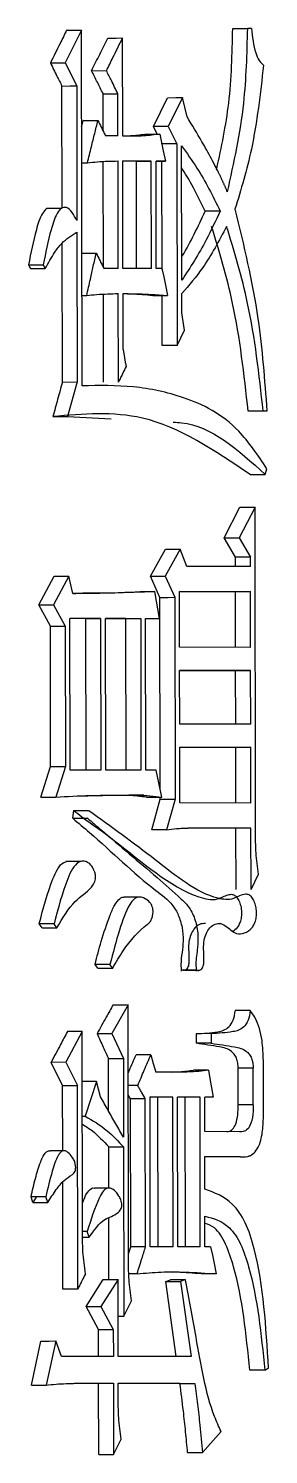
# Model space of a CAD drawing. Header units: millimetres. Extents: x 2384 to 4064, y 886 to 2074.
# Drawn here: x 2992.9 to 2994.25, y 1068.05 to 1076.08 of the extents above; entities that cross this region are included whole.
import ezdxf

# ---------------------------------------------------------------- set-up
doc = ezdxf.new("R2010")
doc.units = ezdxf.units.MM

msp = doc.modelspace()

# ---------------------------------------------------------------- linework, layer by layer
at = {"color": 7, "linetype": 'Continuous', "lineweight": 25}
for p, q in [((2993.1951, 1076.0687), (2993.1032, 1075.885)), ((2993.1984, 1074.0675), (2993.1951, 1076.0687)), ((2993.4279, 1075.4735), (2993.4269, 1076.0252)), ((2994.0471, 1076.0783), (2994.1317, 1076.0785)), ((2994.1526, 1076.0785), (2994.1317, 1076.0785)), ((2993.1032, 1075.885), (2993.1685, 1075.7551)), ((2993.2523, 1075.8412), (2993.3358, 1075.8414)), ((2993.0864, 1075.0671), (2993.0852, 1075.7548)), ((2993.1685, 1075.7551), (2993.1698, 1074.9979)), ((2993.3174, 1075.501), (2993.317, 1075.7113)), ((2993.401, 1075.4736), (2993.4006, 1075.7116)), ((2993.6003, 1075.5271), (2993.6796, 1075.6893)), ((2993.7637, 1075.6895), (2993.6843, 1075.5274)), ((2993.7904, 1075.5813), (2993.7637, 1075.6895)), ((2993.196, 1075.5261), (2993.2043, 1075.56)), ((2993.401, 1075.4736), (2993.3311, 1075.4737)), ((2993.6843, 1075.5274), (2993.6003, 1075.5271)), ((2993.6215, 1075.4841), (2993.6003, 1075.5271)), ((2993.6843, 1075.5274), (2993.7323, 1075.4299)), ((2993.6483, 1075.4297), (2993.6479, 1075.4305)), ((2993.6483, 1075.4286), (2993.6483, 1075.4297)), ((2993.7323, 1075.4299), (2993.7342, 1074.2941)), ((2993.7601, 1074.6619), (2993.7588, 1075.4191)), ((2993.1963, 1075.3222), (2993.2288, 1075.3223)), ((2993.3187, 1074.733), (2993.3177, 1075.3302)), ((2993.4023, 1074.7272), (2993.4013, 1075.333)), ((2993.5887, 1075.3327), (2993.4281, 1075.3329)), ((2993.4291, 1074.7272), (2993.4281, 1075.3329)), ((2993.5049, 1075.3325), (2993.4281, 1075.3326)), ((2993.5049, 1075.3325), (2993.5887, 1075.3327)), ((2993.5059, 1074.7267), (2993.5049, 1075.3325)), ((2993.5897, 1074.727), (2993.5887, 1075.3327)), ((2993.6687, 1075.3327), (2993.6154, 1075.3327)), ((2993.6164, 1074.7269), (2993.6154, 1075.3327)), ((2993.6154, 1075.3325), (2993.6687, 1075.3327)), ((2993.6495, 1074.7219), (2993.6484, 1075.3326)), ((2993.0819, 1075.0662), (2992.9988, 1075.066)), ((2993.976, 1075.0511), (2993.8917, 1075.0508)), ((2993.1699, 1074.933), (2993.1713, 1074.0892)), ((2993.088, 1074.089), (2993.0867, 1074.8714)), ((2992.8969, 1074.749), (2992.9799, 1074.7493)), ((2992.8969, 1074.749), (2992.9078, 1074.7274)), ((2992.9799, 1074.7493), (2992.9908, 1074.7276)), ((2993.4023, 1074.7272), (2993.3216, 1074.7273)), ((2993.5897, 1074.727), (2993.4291, 1074.7272)), ((2993.6484, 1074.7269), (2993.6164, 1074.7269)), ((2993.1976, 1074.5759), (2993.2246, 1074.5759)), ((2993.3198, 1074.0887), (2993.3189, 1074.5836)), ((2993.4034, 1074.089), (2993.4025, 1074.5866)), ((2993.4299, 1074.2728), (2993.4294, 1074.5865)), ((2993.5966, 1074.5752), (2993.6806, 1074.5754)), ((2993.6502, 1074.2939), (2993.6497, 1074.5753)), ((2993.7604, 1074.478), (2993.7602, 1074.5862)), ((2993.7765, 1074.3806), (2993.7604, 1074.478)), ((2993.7342, 1074.2941), (2993.7765, 1074.3806)), ((2993.088, 1074.089), (2993.1713, 1074.0892)), ((2993.1713, 1074.0892), (2993.1174, 1073.8946)), ((2993.0342, 1073.8943), (2993.1174, 1073.8946)), ((2993.1174, 1073.8946), (2993.363, 1073.8813)), ((2994.2188, 1073.9258), (2994.1341, 1073.9255)), ((2994.155, 1073.9255), (2994.1342, 1073.9255)), ((2994.2397, 1073.9257), (2994.155, 1073.9255)), ((2994.2397, 1073.9257), (2994.2188, 1073.9258)), ((2994.1452, 1073.5685), (2994.2299, 1073.5688)), ((2994.2299, 1073.5688), (2994.2402, 1073.6012)), ((2993.9997, 1073.2118), (2994.0882, 1073.3847)), ((2994.1728, 1073.385), (2994.0842, 1073.212)), ((2994.1759, 1071.5352), (2994.1728, 1073.385)), ((2994.0626, 1073.1035), (2993.9997, 1073.2118)), ((2994.0842, 1073.212), (2994.1471, 1073.1037)), ((2993.5833, 1072.9959), (2993.668, 1073.1472)), ((2993.7521, 1073.1475), (2993.6673, 1072.9961)), ((2993.7893, 1073.0501), (2993.7521, 1073.1475)), ((2994.1472, 1073.0497), (2993.7893, 1073.0501)), ((2994.1471, 1073.1037), (2994.0626, 1073.1035)), ((2994.0627, 1073.0494), (2994.0626, 1073.1035)), ((2994.1472, 1073.0497), (2994.1471, 1073.1037)), ((2992.9545, 1072.8343), (2993.0411, 1072.9965)), ((2993.1243, 1072.9967), (2993.0376, 1072.8346)), ((2993.1462, 1072.8993), (2993.1243, 1072.9967)), ((2993.6367, 1072.8768), (2993.5833, 1072.9959)), ((2993.6673, 1072.9961), (2993.7207, 1072.8771)), ((2993.6357, 1072.7582), (2993.6088, 1072.9097)), ((2993.7472, 1072.9095), (2994.1475, 1072.909)), ((2993.7477, 1072.5958), (2993.7472, 1072.9095)), ((2994.0629, 1072.9088), (2993.7472, 1072.9092)), ((2994.1475, 1072.909), (2994.0629, 1072.9088)), ((2994.0634, 1072.5951), (2994.0629, 1072.9088)), ((2994.148, 1072.5953), (2994.1475, 1072.909)), ((2993.0199, 1072.7153), (2992.9545, 1072.8343)), ((2993.0376, 1072.8346), (2993.1031, 1072.7155)), ((2993.6385, 1071.7973), (2993.6367, 1072.8768)), ((2993.7207, 1072.8771), (2993.7226, 1071.7413)), ((2993.3033, 1072.7586), (2993.1302, 1072.7587)), ((2993.1316, 1071.9042), (2993.1302, 1072.7587)), ((2993.2198, 1072.7583), (2993.1302, 1072.7584)), ((2993.2198, 1072.7583), (2993.3033, 1072.7586)), ((2993.2213, 1071.9037), (2993.2198, 1072.7583)), ((2993.3033, 1072.7586), (2993.3047, 1071.904)), ((2993.3303, 1072.7585), (2993.5289, 1072.7583)), ((2993.3317, 1071.904), (2993.3303, 1072.7585)), ((2993.4452, 1072.7581), (2993.3303, 1072.7582)), ((2993.4452, 1072.7581), (2993.5289, 1072.7583)), ((2993.4466, 1071.9035), (2993.4452, 1072.7581)), ((2993.5289, 1072.7583), (2993.5304, 1071.9037)), ((2993.5557, 1072.7583), (2993.6357, 1072.7582)), ((2993.5571, 1071.9037), (2993.5557, 1072.7583)), ((2993.5557, 1072.758), (2993.6357, 1072.7582)), ((2993.0212, 1071.9256), (2993.0199, 1072.7153)), ((2993.1031, 1072.7155), (2993.1044, 1071.9258)), ((2994.148, 1072.5953), (2993.7477, 1072.5958)), ((2993.7479, 1072.466), (2994.1482, 1072.4655)), ((2993.7484, 1072.1631), (2993.7479, 1072.466)), ((2994.0637, 1072.4653), (2993.7479, 1072.4657)), ((2994.1482, 1072.4655), (2994.0637, 1072.4653)), ((2994.0642, 1072.1624), (2994.0637, 1072.4653)), ((2994.1487, 1072.1626), (2994.1482, 1072.4655)), ((2994.1487, 1072.1626), (2993.7484, 1072.1631)), ((2993.7486, 1072.0333), (2994.149, 1072.0328)), ((2993.7492, 1071.7196), (2993.7486, 1072.0333)), ((2994.0644, 1072.0326), (2993.7486, 1072.033)), ((2994.149, 1072.0328), (2994.0644, 1072.0326)), ((2994.0649, 1071.7189), (2994.0644, 1072.0326)), ((2994.1495, 1071.7191), (2994.149, 1072.0328)), ((2992.9672, 1071.7526), (2993.0212, 1071.9256)), ((2993.0212, 1071.9256), (2993.1044, 1071.9258)), ((2993.1044, 1071.9258), (2993.0503, 1071.7528)), ((2993.3047, 1071.904), (2993.1316, 1071.9042)), ((2993.5304, 1071.9037), (2993.3317, 1071.904)), ((2993.6158, 1071.9036), (2993.5571, 1071.9037)), ((2993.6481, 1071.7522), (2993.6158, 1071.9036)), ((2993.5467, 1071.7631), (2993.4629, 1071.7629)), ((2993.5467, 1071.7631), (2993.6481, 1071.7522)), ((2993.5642, 1071.7519), (2993.6481, 1071.7522)), ((2993.5911, 1071.568), (2993.6386, 1071.741)), ((2993.6386, 1071.741), (2993.6386, 1071.7521)), ((2993.6386, 1071.741), (2993.7226, 1071.7413)), ((2993.7226, 1071.7413), (2993.675, 1071.5682)), ((2994.1495, 1071.7191), (2993.7492, 1071.7196)), ((2993.1462, 1071.6334), (2993.1516, 1071.6767)), ((2993.1462, 1071.6334), (2993.2296, 1071.6336)), ((2993.1516, 1071.6767), (2993.2349, 1071.6769)), ((2993.675, 1071.5682), (2993.5911, 1071.568)), ((2994.0652, 1071.5783), (2993.7946, 1071.5786)), ((2993.8024, 1071.5789), (2994.1497, 1071.5785)), ((2994.1497, 1071.5785), (2994.0652, 1071.5783)), ((2994.0657, 1071.2321), (2994.0652, 1071.5783)), ((2994.1503, 1071.2324), (2994.1497, 1071.5785)), ((2993.1903, 1071.3902), (2993.107, 1071.3899)), ((2994.1503, 1071.2324), (2994.1919, 1071.3188)), ((2993.5208, 1071.1904), (2993.4363, 1071.1902)), ((2993.0407, 1071.0389), (2992.9575, 1071.0387)), ((2992.9739, 1071.017), (2992.9575, 1071.0386)), ((2992.9739, 1071.017), (2993.057, 1071.0172)), ((2993.3551, 1070.8114), (2993.2715, 1070.8112)), ((2993.2877, 1070.7895), (2993.2716, 1070.8111)), ((2993.2877, 1070.7896), (2993.3712, 1070.7898)), ((2993.8411, 1070.7784), (2993.7569, 1070.7782)), ((2993.7778, 1070.7781), (2993.862, 1070.7784)), ((2993.4576, 1070.5841), (2993.3665, 1070.422)), ((2993.46, 1069.1346), (2993.4576, 1070.5841)), ((2994.1462, 1070.5509), (2994.0617, 1070.5507)), ((2993.1991, 1070.433), (2993.1072, 1070.26)), ((2993.2011, 1069.2863), (2993.1991, 1070.433)), ((2993.3665, 1070.422), (2993.4313, 1070.2813)), ((2993.9259, 1070.4213), (2993.8417, 1070.4211)), ((2993.8417, 1070.4211), (2993.8417, 1070.367)), ((2993.9259, 1070.4213), (2993.926, 1070.3672)), ((2993.926, 1070.3672), (2993.8417, 1070.367)), ((2993.1072, 1070.26), (2993.024, 1070.2597)), ((2993.0893, 1070.1299), (2993.024, 1070.2597)), ((2993.1072, 1070.26), (2993.1726, 1070.1301)), ((2993.3481, 1069.985), (2993.3476, 1070.281)), ((2993.4313, 1070.2813), (2993.432, 1069.8378)), ((2994.2203, 1069.9667), (2994.2198, 1070.2695)), ((2993.7782, 1070.2052), (2993.6134, 1070.2053)), ((2993.9104, 1070.2158), (2993.8262, 1070.2156)), ((2994.1624, 1070.2263), (2994.0779, 1070.2261)), ((2994.0782, 1070.0206), (2994.0779, 1070.2261)), ((2994.1628, 1070.0208), (2994.1624, 1070.2263)), ((2993.0899, 1069.7643), (2993.0893, 1070.1299)), ((2993.1745, 1068.9835), (2993.1726, 1070.1301)), ((2993.2807, 1070.1516), (2993.2162, 1069.957)), ((2993.3025, 1070.0651), (2993.2807, 1070.1516)), ((2993.512, 1070.1297), (2993.4584, 1070.1296)), ((2993.4711, 1070.0537), (2993.4584, 1070.0761)), ((2993.5549, 1070.054), (2993.4711, 1070.0537)), ((2993.4725, 1069.2208), (2993.4711, 1070.0537)), ((2993.5563, 1069.221), (2993.5549, 1070.054)), ((2993.7095, 1070.0646), (2993.5816, 1070.0648)), ((2993.583, 1069.221), (2993.5816, 1070.0648)), ((2993.6255, 1070.0644), (2993.5816, 1070.0644)), ((2993.7095, 1070.0646), (2993.6255, 1070.0644)), ((2993.6269, 1069.2206), (2993.6255, 1070.0644)), ((2993.7109, 1069.2209), (2993.7095, 1070.0646)), ((2993.8632, 1070.0644), (2993.736, 1070.0646)), ((2993.7374, 1069.2208), (2993.736, 1070.0646)), ((2993.779, 1070.0642), (2993.736, 1070.0642)), ((2993.8632, 1070.0644), (2993.779, 1070.0642)), ((2993.7804, 1069.2204), (2993.779, 1070.0642)), ((2993.8646, 1069.2207), (2993.8632, 1070.0644)), ((2993.9371, 1070.0643), (2993.8896, 1070.0644)), ((2993.8899, 1069.8697), (2993.8896, 1070.0644)), ((2993.9371, 1070.0643), (2993.8896, 1070.0642)), ((2994.1628, 1070.0208), (2994.0782, 1070.0206)), ((2993.1999, 1069.9569), (2993.2162, 1069.9569)), ((2994.0846, 1069.8695), (2993.8899, 1069.8697)), ((2993.1029, 1069.7624), (2993.019, 1069.7621)), ((2993.3485, 1069.7834), (2993.4321, 1069.7837)), ((2993.3489, 1069.5519), (2993.3485, 1069.7834)), ((2993.4321, 1069.7837), (2993.4337, 1068.8317)), ((2994.09, 1069.7288), (2993.8901, 1069.7291)), ((2993.8905, 1069.5452), (2993.8901, 1069.7291)), ((2994.0056, 1069.7286), (2993.8901, 1069.7287)), ((2994.09, 1069.7288), (2994.0056, 1069.7286)), ((2994.1361, 1069.7341), (2994.1447, 1069.7341)), ((2993.0912, 1068.9832), (2993.0902, 1069.5862)), ((2993.3532, 1069.5519), (2993.2689, 1069.5517)), ((2992.9942, 1069.5029), (2992.9112, 1069.5026)), ((2992.9221, 1069.4702), (2992.9112, 1069.5026)), ((2992.9408, 1069.5003), (2992.9221, 1069.4702)), ((2992.9221, 1069.4702), (2993.0051, 1069.4705)), ((2993.0051, 1069.4705), (2992.9942, 1069.5029)), ((2993.3497, 1069.0372), (2993.3492, 1069.3869)), ((2993.891, 1069.2207), (2993.8907, 1069.3937)), ((2993.2281, 1069.3079), (2993.201, 1069.3079)), ((2993.239, 1069.2755), (2993.2281, 1069.3079)), ((2993.46, 1069.1811), (2993.4725, 1069.2208)), ((2993.7109, 1069.2209), (2993.583, 1069.221)), ((2993.8646, 1069.2207), (2993.7374, 1069.2208)), ((2993.9227, 1069.2206), (2993.891, 1069.2207)), ((2993.221, 1068.8857), (2993.3175, 1069.0371)), ((2993.4011, 1069.0373), (2993.3044, 1068.886)), ((2993.4019, 1068.6046), (2993.4011, 1069.0373)), ((2993.5084, 1069.0696), (2993.462, 1069.0695)), ((2993.6697, 1069.0259), (2993.6961, 1069.0366)), ((2993.6961, 1069.0367), (2993.7802, 1069.0369)), ((2993.7802, 1069.0369), (2993.7537, 1069.0261)), ((2993.6697, 1069.0259), (2993.7537, 1069.0261)), ((2993.7286, 1068.6039), (2993.6697, 1069.0259)), ((2993.7537, 1069.0261), (2993.8127, 1068.6042)), ((2993.221, 1068.8857), (2993.3044, 1068.886)), ((2993.2912, 1068.7559), (2993.221, 1068.8857)), ((2993.3044, 1068.886), (2993.3747, 1068.7561)), ((2993.4337, 1068.8317), (2993.4765, 1068.9182)), ((2993.4015, 1068.8317), (2993.4337, 1068.8317)), ((2993.2914, 1068.6044), (2993.2912, 1068.7559)), ((2993.3747, 1068.7561), (2993.375, 1068.6047)), ((2992.9129, 1068.4425), (2992.9669, 1068.6913)), ((2993.0501, 1068.6915), (2992.996, 1068.4428)), ((2993.0829, 1068.605), (2993.0501, 1068.6915)), ((2993.375, 1068.6047), (2993.0829, 1068.605)), ((2993.8127, 1068.6042), (2993.4019, 1068.6046)), ((2993.2917, 1068.453), (2993.1532, 1068.4531)), ((2993.1646, 1068.4534), (2993.3752, 1068.4532)), ((2993.2917, 1068.453), (2993.3752, 1068.4532)), ((2993.2924, 1068.0527), (2993.2917, 1068.453)), ((2993.3752, 1068.4532), (2993.3759, 1068.053)), ((2993.4021, 1068.4532), (2993.8342, 1068.4527)), ((2993.4023, 1068.3558), (2993.4021, 1068.4532)), ((2993.75, 1068.4525), (2993.4021, 1068.4528)), ((2993.75, 1068.4525), (2993.8342, 1068.4527)), ((2993.8771, 1068.0632), (2993.9821, 1068.1818)), ((2993.3759, 1068.053), (2993.4188, 1068.1395)), ((2993.2924, 1068.0527), (2993.3759, 1068.053)), ((2993.7929, 1068.063), (2993.8771, 1068.0632))]:
    msp.add_line(p, q, dxfattribs=at)
at = {"color": 7, "linetype": 'Continuous', "lineweight": 25, "flags": 128}
for points in [[(2993.1117, 1076.0685), (2993.1584, 1076.0686), (2993.1951, 1076.0687)], [(2993.3433, 1076.025), (2993.3902, 1076.0251), (2993.4269, 1076.0252)], [(2993.02, 1075.8847), (2993.0666, 1075.8848), (2993.1032, 1075.885)], [(2993.0852, 1075.7548), (2993.1319, 1075.755), (2993.1685, 1075.7551)], [(2993.317, 1075.7113), (2993.3638, 1075.7115), (2993.4006, 1075.7116)], [(2993.6796, 1075.6893), (2993.7267, 1075.6894), (2993.7637, 1075.6895)], [(2993.2043, 1075.56), (2993.2511, 1075.5601), (2993.2878, 1075.5602)], [(2993.5526, 1075.4839), (2993.5995, 1075.484), (2993.6365, 1075.4841)], [(2993.6365, 1075.4841), (2993.6464, 1075.4375), (2993.6563, 1075.3909), (2993.6687, 1075.3327)], [(2993.7323, 1075.4299), (2993.6852, 1075.4298), (2993.6483, 1075.4297)], [(2993.1972, 1074.8136), (2993.2415, 1074.8138), (2993.2783, 1074.8139)], [(2992.9078, 1074.7274), (2992.9369, 1074.7275), (2992.9639, 1074.7275), (2992.9908, 1074.7276)], [(2993.6484, 1074.7269), (2993.6583, 1074.6803), (2993.6682, 1074.6337), (2993.6806, 1074.5754)], [(2993.4299, 1074.2728), (2993.438, 1074.2241), (2993.4421, 1074.1998), (2993.4462, 1074.1755)], [(2993.7342, 1074.2941), (2993.6871, 1074.294), (2993.6502, 1074.2939)], [(2994.0882, 1073.3847), (2994.1356, 1073.3849), (2994.1728, 1073.385)], [(2993.9997, 1073.2118), (2994.047, 1073.2119), (2994.0842, 1073.212)], [(2993.668, 1073.1472), (2993.7151, 1073.1474), (2993.7521, 1073.1475)], [(2993.0411, 1072.9965), (2993.0877, 1072.9966), (2993.1243, 1072.9967)], [(2993.5833, 1072.9959), (2993.6303, 1072.996), (2993.6673, 1072.9961)], [(2993.525, 1072.9094), (2993.5719, 1072.9096), (2993.6088, 1072.9097)], [(2992.9545, 1072.8343), (2993.0011, 1072.8344), (2993.0376, 1072.8346)], [(2993.6367, 1072.8768), (2993.6837, 1072.877), (2993.7207, 1072.8771)], [(2993.0199, 1072.7153), (2993.0665, 1072.7154), (2993.1031, 1072.7155)], [(2992.9672, 1071.7526), (2993.0138, 1071.7527), (2993.0503, 1071.7528)], [(2993.057, 1071.0172), (2993.0529, 1071.0227), (2993.0468, 1071.0308), (2993.0407, 1071.0389)], [(2993.3713, 1070.7898), (2993.3632, 1070.8006), (2993.3551, 1070.8114)], [(2993.3739, 1070.5839), (2993.4208, 1070.584), (2993.4576, 1070.5841)], [(2993.1991, 1070.433), (2993.1525, 1070.4328), (2993.1158, 1070.4327)], [(2993.283, 1070.4217), (2993.3298, 1070.4219), (2993.3665, 1070.422)], [(2993.3476, 1070.281), (2993.3945, 1070.2812), (2993.4313, 1070.2813)], [(2993.5865, 1070.3027), (2993.5396, 1070.3026), (2993.5027, 1070.3025)], [(2993.5865, 1070.3027), (2993.5999, 1070.254), (2993.6134, 1070.2053)], [(2993.9104, 1070.2158), (2993.9188, 1070.1682), (2993.9279, 1070.1163), (2993.9371, 1070.0643)], [(2993.0893, 1070.1299), (2993.1359, 1070.13), (2993.1726, 1070.1301)], [(2993.2807, 1070.1516), (2993.234, 1070.1515), (2993.1996, 1070.1514)], [(2993.2014, 1069.2754), (2993.2131, 1069.2754), (2993.239, 1069.2755)], [(2993.5563, 1069.221), (2993.5094, 1069.2209), (2993.4725, 1069.2208)], [(2993.9227, 1069.2206), (2993.9325, 1069.174), (2993.9423, 1069.1274), (2993.9545, 1069.0691)], [(2993.3175, 1069.0371), (2993.3644, 1069.0372), (2993.4011, 1069.0373)], [(2993.9545, 1069.0691), (2993.9073, 1069.069), (2993.8702, 1069.0689)], [(2993.1745, 1068.9835), (2993.1279, 1068.9833), (2993.0912, 1068.9832)], [(2993.2912, 1068.7559), (2993.3379, 1068.756), (2993.3747, 1068.7561)], [(2992.9669, 1068.6913), (2993.0135, 1068.6914), (2993.0501, 1068.6915)], [(2994.2279, 1068.528), (2994.1935, 1068.5279), (2994.1684, 1068.5278), (2994.1433, 1068.5277)], [(2992.9129, 1068.4425), (2992.9595, 1068.4427), (2992.996, 1068.4428)]]:
    msp.add_lwpolyline(points, dxfattribs=at)
at = {"color": 7, "linetype": 'Continuous', "lineweight": 25}
for points, knots in [([(2993.1117, 1076.0685), (2993.0994, 1076.0438), (2993.078, 1076.0008), (2993.0474, 1075.9395), (2993.0291, 1075.903), (2993.02, 1075.8847)], [0, 0, 0, 0, 0.403399, 0.701699, 1, 1, 1, 1]), ([(2993.2523, 1075.8412), (2993.2675, 1075.8718), (2993.2979, 1075.9331), (2993.3282, 1075.9944), (2993.3433, 1076.025)], [0, 0, 0, 0, 0.5, 1, 1, 1, 1]), ([(2993.3358, 1075.8414), (2993.3481, 1075.8661), (2993.3694, 1075.9091), (2993.3998, 1075.9704), (2993.4179, 1076.0069), (2993.4269, 1076.0252)], [0, 0, 0, 0, 0.403163, 0.701581, 1, 1, 1, 1]), ([(2993.9572, 1075.2887), (2993.9834, 1075.4106), (2994.0379, 1075.6637), (2994.044, 1075.9367), (2994.0471, 1076.0783)], [0, 0, 0, 0, 0.4815745, 1, 1, 1, 1]), ([(2994.0179, 1075.1592), (2994.0542, 1075.3235), (2994.1194, 1075.6186), (2994.1279, 1075.9372), (2994.1317, 1076.0785)], [0, 0, 0, 0, 0.55643, 1, 1, 1, 1]), ([(2994.1526, 1076.0785), (2994.1583, 1076.0309), (2994.1662, 1075.9651), (2994.1944, 1075.896), (2994.2121, 1075.8805), (2994.2208, 1075.8729)], [0, 0, 0, 0, 0.571287, 0.789427, 1, 1, 1, 1]), ([(2993.02, 1075.8847), (2993.0262, 1075.8723), (2993.0386, 1075.8476), (2993.0604, 1075.8043), (2993.0759, 1075.7734), (2993.0852, 1075.7548)], [0, 0, 0, 0, 0.285744, 0.571488, 1, 1, 1, 1]), ([(2994.2208, 1075.8729), (2994.2026, 1075.7118), (2994.1704, 1075.4259), (2994.0936, 1075.1724), (2994.06, 1075.0618)], [0, 0, 0, 0, 0.5636828, 1, 1, 1, 1]), ([(2993.317, 1075.7113), (2993.3063, 1075.733), (2993.2847, 1075.7763), (2993.2631, 1075.8195), (2993.2523, 1075.8412)], [0, 0, 0, 0, 0.5, 1, 1, 1, 1]), ([(2993.4006, 1075.7116), (2993.3945, 1075.7239), (2993.3821, 1075.7486), (2993.3605, 1075.7919), (2993.3451, 1075.8229), (2993.3358, 1075.8414)], [0, 0, 0, 0, 0.285577, 0.571153, 1, 1, 1, 1]), ([(2993.2288, 1075.3223), (2993.2363, 1075.3527), (2993.2499, 1075.4075), (2993.2696, 1075.4868), (2993.2817, 1075.5358), (2993.2878, 1075.5602)], [0, 0, 0, 0, 0.382821, 0.69141, 1, 1, 1, 1]), ([(2993.2878, 1075.5602), (2993.294, 1075.5479), (2993.3043, 1075.5273), (2993.3187, 1075.4984), (2993.327, 1075.4819), (2993.3311, 1075.4737)], [0, 0, 0, 0, 0.428365, 0.714183, 1, 1, 1, 1]), ([(2994.0179, 1075.1592), (2994.0159, 1075.1636), (2994.0129, 1075.1703), (2994.0089, 1075.1791), (2994.006, 1075.1857), (2994.003, 1075.1923), (2993.9999, 1075.1989), (2993.9969, 1075.2055), (2993.9939, 1075.2121), (2993.9909, 1075.2187), (2993.9879, 1075.2252), (2993.9848, 1075.2317), (2993.9807, 1075.2404), (2993.9766, 1075.2491), (2993.9725, 1075.2577), (2993.9694, 1075.2641), (2993.9631, 1075.277), (2993.9409, 1075.3212), (2993.9099, 1075.3779), (2993.8558, 1075.4738), (2993.8184, 1075.5352), (2993.7904, 1075.5813)], [0, 0, 0, 0, 0.028904, 0.043385, 0.057865, 0.072345, 0.086826, 0.101306, 0.115786, 0.130266, 0.144747, 0.159227, 0.173707, 0.202668, 0.217148, 0.231629, 0.246109, 0.304033, 0.535791, 0.651637, 1, 1, 1, 1]), ([(2993.6365, 1075.4841), (2993.6066, 1075.4801), (2993.5571, 1075.4733), (2993.4875, 1075.4726), (2993.4477, 1075.4732), (2993.4279, 1075.4735)], [0, 0, 0, 0, 0.430957, 0.715413, 1, 1, 1, 1]), ([(2993.4279, 1075.4745), (2993.4424, 1075.4746), (2993.4841, 1075.475), (2993.5255, 1075.4804), (2993.5526, 1075.4839)], [0, 0, 0, 0, 0.3473859, 1, 1, 1, 1]), ([(2993.7588, 1075.4191), (2993.7882, 1075.3778), (2993.8421, 1075.3021), (2993.9145, 1075.1784), (2993.9555, 1075.0936), (2993.976, 1075.0511)], [0, 0, 0, 0, 0.374499, 0.686278, 1, 1, 1, 1]), ([(2993.2288, 1075.3223), (2993.2473, 1075.3246), (2993.2853, 1075.3291), (2993.3429, 1075.332), (2993.3818, 1075.3326), (2993.4013, 1075.333)], [0, 0, 0, 0, 0.3217496, 0.6607954, 1, 1, 1, 1]), ([(2993.8917, 1075.0508), (2993.8675, 1075.1013), (2993.826, 1075.1878), (2993.7787, 1075.2636), (2993.759, 1075.2951)], [0, 0, 0, 0, 0.584157, 1, 1, 1, 1]), ([(2992.999, 1075.0661), (2992.9906, 1075.0571), (2992.9647, 1075.0291), (2992.9309, 1074.9145), (2992.9104, 1074.8148), (2992.8969, 1074.749)], [0, 0, 0, 0, 0.13989, 0.43203, 1, 1, 1, 1]), ([(2993.1698, 1074.9979), (2993.1612, 1075.0137), (2993.1443, 1075.0449), (2993.1136, 1075.0752), (2993.0808, 1075.071), (2993.0485, 1075.0264), (2993.0135, 1074.9167), (2992.9933, 1074.8159), (2992.9799, 1074.7493)], [0, 0, 0, 0, 0.1193343, 0.235111, 0.3264668, 0.4209907, 0.6176824, 1, 1, 1, 1]), ([(2994.06, 1075.0618), (2994.1091, 1074.859), (2994.1972, 1074.4951), (2994.2266, 1074.1005), (2994.2397, 1073.9257)], [0, 0, 0, 0, 0.557128, 1, 1, 1, 1]), ([(2993.7599, 1074.7939), (2993.7614, 1074.7962), (2993.7864, 1074.8356), (2993.8314, 1074.92), (2993.8716, 1075.0071), (2993.8917, 1075.0508)], [0, 0, 0, 0, 0.030373, 0.513877, 1, 1, 1, 1]), ([(2993.976, 1075.0511), (2993.9507, 1074.9962), (2993.9054, 1074.8982), (2993.8317, 1074.7708), (2993.784, 1074.6982), (2993.7601, 1074.6619)], [0, 0, 0, 0, 0.387466, 0.693166, 1, 1, 1, 1]), ([(2992.9908, 1074.7276), (2993.0085, 1074.7589), (2993.0375, 1074.8103), (2993.0827, 1074.8716), (2993.1259, 1074.9056), (2993.1553, 1074.9238), (2993.1699, 1074.933)], [0, 0, 0, 0, 0.345509, 0.566176, 0.783683, 1, 1, 1, 1]), ([(2994.0129, 1074.9644), (2993.9698, 1074.8838), (2993.8931, 1074.7407), (2993.8006, 1074.6332), (2993.7602, 1074.5862)], [0, 0, 0, 0, 0.56329, 1, 1, 1, 1]), ([(2994.1342, 1073.9255), (2994.1112, 1074.1319), (2994.0704, 1074.4978), (2993.9716, 1074.8226), (2993.9286, 1074.9642)], [0, 0, 0, 0, 0.563916, 1, 1, 1, 1]), ([(2994.2188, 1073.9258), (2994.1958, 1074.1321), (2994.1549, 1074.4981), (2994.0561, 1074.8228), (2994.0129, 1074.9644)], [0, 0, 0, 0, 0.563872, 1, 1, 1, 1]), ([(2993.2246, 1074.5759), (2993.2316, 1074.6068), (2993.244, 1074.6618), (2993.2619, 1074.7411), (2993.2728, 1074.7896), (2993.2783, 1074.8139)], [0, 0, 0, 0, 0.388596, 0.694298, 1, 1, 1, 1]), ([(2993.2783, 1074.8139), (2993.2844, 1074.8015), (2993.2948, 1074.7809), (2993.3092, 1074.752), (2993.3174, 1074.7355), (2993.3216, 1074.7273)], [0, 0, 0, 0, 0.428365, 0.714183, 1, 1, 1, 1]), ([(2993.2246, 1074.5759), (2993.2433, 1074.5779), (2993.2824, 1074.582), (2993.3417, 1074.5852), (2993.3822, 1074.5861), (2993.4025, 1074.5866)], [0, 0, 0, 0, 0.314831, 0.657355, 1, 1, 1, 1]), ([(2993.4294, 1074.5865), (2993.4491, 1074.5864), (2993.501, 1074.586), (2993.5849, 1074.5831), (2993.6487, 1074.578), (2993.6806, 1074.5754)], [0, 0, 0, 0, 0.2348288, 0.6173372, 1, 1, 1, 1]), ([(2993.5966, 1074.5752), (2993.5571, 1074.5784), (2993.5015, 1074.583), (2993.4455, 1074.5845), (2993.4294, 1074.5849)], [0, 0, 0, 0, 0.711357, 1, 1, 1, 1]), ([(2993.4462, 1074.1755), (2993.4401, 1074.1631), (2993.4299, 1074.1425), (2993.4156, 1074.1137), (2993.4074, 1074.0972), (2993.4034, 1074.089)], [0, 0, 0, 0, 0.42836, 0.71418, 1, 1, 1, 1]), ([(2993.088, 1074.089), (2993.0791, 1074.0565), (2993.0611, 1073.9916), (2993.0432, 1073.9268), (2993.0342, 1073.8943)], [0, 0, 0, 0, 0.5, 1, 1, 1, 1]), ([(2994.2402, 1073.6012), (2994.1888, 1073.6769), (2994.0519, 1073.8784), (2993.7859, 1074.0087), (2993.4883, 1074.0722), (2993.2955, 1074.0691), (2993.1984, 1074.0675)], [0, 0, 0, 0, 0.180535, 0.481186, 0.738841, 1, 1, 1, 1]), ([(2994.1452, 1073.5685), (2993.9464, 1073.7027), (2993.5915, 1073.9424), (2993.2045, 1073.909), (2993.0342, 1073.8943)], [0, 0, 0, 0, 0.560047, 1, 1, 1, 1]), ([(2993.7125, 1073.8624), (2993.7279, 1073.862), (2993.9125, 1073.856), (2994.0781, 1073.7061), (2994.2299, 1073.5688)], [0, 0, 0, 0, 0.083421, 1, 1, 1, 1]), ([(2993.6088, 1072.9097), (2993.5301, 1072.906), (2993.4142, 1072.9006), (2993.2596, 1072.8998), (2993.184, 1072.8995), (2993.1462, 1072.8993)], [0, 0, 0, 0, 0.513442, 0.756719, 1, 1, 1, 1]), ([(2993.1462, 1072.8994), (2993.1579, 1072.8995), (2993.209, 1072.8997), (2993.3357, 1072.9005), (2993.4498, 1072.9059), (2993.525, 1072.9094)], [0, 0, 0, 0, 0.091934, 0.401923, 1, 1, 1, 1]), ([(2993.0503, 1071.7528), (2993.1148, 1071.7563), (2993.2302, 1071.7625), (2993.3956, 1071.7642), (2993.4963, 1071.7635), (2993.5467, 1071.7631)], [0, 0, 0, 0, 0.386874, 0.693415, 1, 1, 1, 1]), ([(2993.1727, 1071.759), (2993.1735, 1071.759), (2993.1834, 1071.7589), (2993.294, 1071.7626), (2993.3899, 1071.7631), (2993.4152, 1071.7631), (2993.4302, 1071.7631)], [0, 0, 0, 0, 0.039447, 0.501718, 0.706892, 1, 1, 1, 1]), ([(2993.5642, 1071.7519), (2993.5551, 1071.7529), (2993.537, 1071.7549), (2993.5033, 1071.7585), (2993.4785, 1071.7612), (2993.4629, 1071.7629)], [0, 0, 0, 0, 0.268668, 0.537337, 1, 1, 1, 1]), ([(2993.1462, 1071.6334), (2993.1779, 1071.607), (2993.336, 1071.475), (2993.518, 1071.2933), (2993.694, 1071.1694), (2993.7428, 1071.0907), (2993.7639, 1071.0207), (2993.7695, 1070.9457), (2993.7621, 1070.8768), (2993.7535, 1070.8204), (2993.7566, 1070.7851), (2993.7577, 1070.7727)], [0, 0, 0, 0, 0.122236, 0.6112, 0.736802, 0.788068, 0.839604, 0.888719, 0.931126, 0.975833, 1, 1, 1, 1]), ([(2993.1516, 1071.6767), (2993.1669, 1071.6652), (2993.2437, 1071.6077), (2993.4793, 1071.442), (2993.7219, 1071.2187), (2993.9474, 1071.1657), (2994.0082, 1071.2014), (2994.0429, 1071.2075), (2994.0629, 1071.1984), (2994.079, 1071.178), (2994.091, 1071.1488), (2994.0974, 1071.1138), (2994.0967, 1071.078), (2994.0895, 1071.0478), (2994.075, 1071.0207), (2994.0595, 1071.0022), (2994.0471, 1070.9982), (2994.0442, 1070.9972)], [0, 0, 0, 0, 0.044133, 0.220627, 0.674597, 0.770227, 0.827164, 0.847611, 0.865099, 0.882599, 0.900041, 0.91819, 0.935795, 0.951337, 0.965568, 0.992009, 1, 1, 1, 1]), ([(2993.2274, 1071.6354), (2993.2538, 1071.6131), (2993.3861, 1071.5016), (2993.5633, 1071.3497), (2993.7282, 1071.2073), (2993.8038, 1071.1344), (2993.838, 1071.0642), (2993.8532, 1070.9824), (2993.8505, 1070.8982), (2993.8372, 1070.8315), (2993.8408, 1070.7865), (2993.8419, 1070.7729)], [0, 0, 0, 0, 0.102062, 0.510275, 0.689515, 0.750609, 0.812535, 0.866745, 0.912849, 0.973626, 1, 1, 1, 1]), ([(2993.8514, 1070.7773), (2993.8552, 1070.7773), (2993.8631, 1070.7775), (2993.873, 1070.7844), (2993.8798, 1070.7959), (2993.8839, 1070.8114), (2993.8869, 1070.8588), (2993.8784, 1070.9181), (2993.894, 1070.979), (2993.9134, 1071.0138), (2993.94, 1071.0367), (2993.9726, 1071.0459), (2994.0168, 1071.0263), (2994.0606, 1070.9769), (2994.1147, 1070.9845), (2994.1492, 1071.007), (2994.1706, 1071.0392), (2994.1797, 1071.0681), (2994.1822, 1071.0997), (2994.1795, 1071.1311), (2994.1713, 1071.1617), (2994.1576, 1071.1877), (2994.1397, 1071.2039), (2994.103, 1071.2095), (2994.0465, 1071.1697), (2993.8682, 1071.1915), (2993.6039, 1071.4117), (2993.362, 1071.5855), (2993.237, 1071.6753)], [0, 0, 0, 0, 0.00774, 0.015792, 0.02086, 0.025923, 0.03435, 0.072305, 0.088847, 0.105343, 0.126166, 0.147324, 0.170938, 0.216976, 0.247538, 0.27805, 0.29042, 0.302926, 0.313684, 0.324711, 0.337046, 0.350427, 0.363772, 0.376606, 0.424358, 0.483654, 0.733123, 1, 1, 1, 1]), ([(2993.675, 1071.5682), (2993.6937, 1071.5708), (2993.7242, 1071.575), (2993.7667, 1071.5775), (2993.7905, 1071.5785), (2993.8024, 1071.5789)], [0, 0, 0, 0, 0.438995, 0.719464, 1, 1, 1, 1]), ([(2994.1919, 1071.3188), (2994.1867, 1071.3586), (2994.1773, 1071.4298), (2994.1763, 1071.5029), (2994.1759, 1071.5352)], [0, 0, 0, 0, 0.5588348, 1, 1, 1, 1]), ([(2992.9575, 1071.0387), (2992.9803, 1071.127), (2993.0089, 1071.2379), (2993.0596, 1071.3496), (2993.0865, 1071.3842), (2993.104, 1071.3876), (2993.1083, 1071.3884)], [0, 0, 0, 0, 0.631297, 0.792979, 0.948304, 1, 1, 1, 1]), ([(2993.057, 1071.0172), (2993.0895, 1071.0722), (2993.147, 1071.1696), (2993.2293, 1071.2162), (2993.2654, 1071.2638), (2993.2731, 1071.2842), (2993.2758, 1071.3022), (2993.2731, 1071.3214), (2993.2656, 1071.3429), (2993.2517, 1071.3672), (2993.2305, 1071.3882), (2993.2044, 1071.3943), (2993.1738, 1071.3867), (2993.1428, 1071.3507), (2993.0922, 1071.2372), (2993.0635, 1071.1268), (2993.0407, 1071.0389)], [0, 0, 0, 0, 0.207453, 0.36723, 0.400728, 0.416587, 0.43129, 0.44809, 0.46666, 0.497246, 0.538504, 0.578636, 0.62009, 0.682348, 0.747128, 1, 1, 1, 1]), ([(2993.2715, 1070.8112), (2993.2829, 1070.8547), (2993.3075, 1070.9491), (2993.3447, 1071.0591), (2993.3768, 1071.1401), (2993.4032, 1071.1765), (2993.4237, 1071.1911), (2993.4349, 1071.1892), (2993.4365, 1071.1889)], [0, 0, 0, 0, 0.287116, 0.622983, 0.772845, 0.877564, 0.982578, 1, 1, 1, 1]), ([(2993.3712, 1070.7898), (2993.3902, 1070.8233), (2993.4477, 1070.9246), (2993.5223, 1071.0039), (2993.5806, 1071.0476), (2993.591, 1071.0649), (2993.5969, 1071.0863), (2993.5989, 1071.1082), (2993.5971, 1071.1283), (2993.5912, 1071.146), (2993.5746, 1071.1692), (2993.5491, 1071.1857), (2993.5174, 1071.1936), (2993.4897, 1071.18), (2993.4477, 1071.124), (2993.4046, 1070.9935), (2993.3726, 1070.8758), (2993.3551, 1070.8114)], [0, 0, 0, 0, 0.118686, 0.359193, 0.382947, 0.402076, 0.421219, 0.441111, 0.455766, 0.470497, 0.490906, 0.548401, 0.59066, 0.633123, 0.674261, 0.821863, 1, 1, 1, 1]), ([(2993.894, 1071.041), (2993.8825, 1071.0407), (2993.8596, 1071.0401), (2993.8306, 1071.0156), (2993.8102, 1070.9799), (2993.7996, 1070.9392), (2993.7975, 1070.8886), (2993.8018, 1070.8463), (2993.7999, 1070.8122), (2993.7957, 1070.796), (2993.7893, 1070.785), (2993.7795, 1070.7775), (2993.7717, 1070.7772), (2993.7672, 1070.777)], [0, 0, 0, 0, 0.151689, 0.30341, 0.411683, 0.520468, 0.619084, 0.770861, 0.826872, 0.861987, 0.897293, 0.940322, 1, 1, 1, 1]), ([(2993.3739, 1070.5839), (2993.3609, 1070.5606), (2993.3392, 1070.5219), (2993.3089, 1070.4679), (2993.2916, 1070.4371), (2993.283, 1070.4217)], [0, 0, 0, 0, 0.4304815, 0.7152405, 1, 1, 1, 1]), ([(2993.8417, 1070.4211), (2993.8823, 1070.4232), (2993.9441, 1070.4264), (2994.0173, 1070.4436), (2994.052, 1070.4939), (2994.0584, 1070.5315), (2994.0617, 1070.5506)], [0, 0, 0, 0, 0.492676, 0.749428, 0.872012, 1, 1, 1, 1]), ([(2994.1462, 1070.5509), (2994.1429, 1070.5317), (2994.1365, 1070.4941), (2994.1017, 1070.4438), (2994.0285, 1070.4266), (2993.9666, 1070.4234), (2993.9259, 1070.4213)], [0, 0, 0, 0, 0.127877, 0.250423, 0.507215, 1, 1, 1, 1]), ([(2994.2198, 1070.2695), (2994.2186, 1070.3077), (2994.2166, 1070.3703), (2994.1991, 1070.4508), (2994.1767, 1070.5096), (2994.1563, 1070.5372), (2994.1462, 1070.5509)], [0, 0, 0, 0, 0.348104, 0.570438, 0.787914, 1, 1, 1, 1]), ([(2993.1158, 1070.4327), (2993.1031, 1070.4087), (2993.0814, 1070.3678), (2993.0508, 1070.3102), (2993.033, 1070.2765), (2993.024, 1070.2597)], [0, 0, 0, 0, 0.416703, 0.708351, 1, 1, 1, 1]), ([(2993.283, 1070.4217), (2993.2889, 1070.4089), (2993.3007, 1070.3833), (2993.3222, 1070.3364), (2993.3379, 1070.3023), (2993.3476, 1070.281)], [0, 0, 0, 0, 0.273, 0.546, 1, 1, 1, 1]), ([(2994.0779, 1070.2261), (2994.0775, 1070.2362), (2994.0768, 1070.2562), (2994.0691, 1070.2846), (2994.0566, 1070.307), (2994.0253, 1070.3362), (2993.9519, 1070.3509), (2993.8855, 1070.3606), (2993.8417, 1070.367)], [0, 0, 0, 0, 0.060186, 0.119313, 0.185903, 0.25149, 0.507936, 1, 1, 1, 1]), ([(2993.926, 1070.3672), (2993.9698, 1070.3609), (2994.0363, 1070.3511), (2994.1098, 1070.3364), (2994.1411, 1070.3072), (2994.1537, 1070.2848), (2994.1613, 1070.2564), (2994.1621, 1070.2364), (2994.1624, 1070.2263)], [0, 0, 0, 0, 0.492166, 0.748655, 0.814237, 0.8808, 0.939877, 1, 1, 1, 1]), ([(2993.4582, 1070.1992), (2993.4607, 1070.2048), (2993.4755, 1070.2392), (2993.4903, 1070.2737), (2993.5027, 1070.3025)], [0, 0, 0, 0, 0.162868, 1, 1, 1, 1]), ([(2993.512, 1070.1297), (2993.5244, 1070.1586), (2993.5493, 1070.2162), (2993.5741, 1070.2739), (2993.5865, 1070.3027)], [0, 0, 0, 0, 0.5, 1, 1, 1, 1]), ([(2993.7026, 1070.2052), (2993.7182, 1070.2056), (2993.7466, 1070.2063), (2993.7878, 1070.2105), (2993.8134, 1070.2139), (2993.8262, 1070.2156)], [0, 0, 0, 0, 0.3762895, 0.6880871, 1, 1, 1, 1]), ([(2993.9104, 1070.2158), (2993.8924, 1070.2133), (2993.8614, 1070.209), (2993.8173, 1070.2063), (2993.7912, 1070.2055), (2993.7782, 1070.2052)], [0, 0, 0, 0, 0.411595, 0.705741, 1, 1, 1, 1]), ([(2993.5549, 1070.054), (2993.5477, 1070.0666), (2993.537, 1070.0855), (2993.5227, 1070.1108), (2993.5155, 1070.1234), (2993.512, 1070.1297)], [0, 0, 0, 0, 0.499999, 0.749999, 1, 1, 1, 1]), ([(2993.432, 1069.8378), (2993.4175, 1069.8633), (2993.3887, 1069.9139), (2993.3455, 1069.9897), (2993.3168, 1070.0399), (2993.3025, 1070.0651)], [0, 0, 0, 0, 0.336867, 0.668433, 1, 1, 1, 1]), ([(2994.0135, 1069.8698), (2994.0168, 1069.8697), (2994.028, 1069.8696), (2994.0467, 1069.881), (2994.0669, 1069.9132), (2994.0771, 1069.9642), (2994.0779, 1070.0017), (2994.0782, 1070.0206)], [0, 0, 0, 0, 0.084058, 0.283711, 0.489011, 0.742016, 1, 1, 1, 1]), ([(2994.1628, 1070.0208), (2994.1623, 1069.9967), (2994.1613, 1069.9494), (2994.1421, 1069.8903), (2994.1123, 1069.8684), (2994.0938, 1069.8691), (2994.0846, 1069.8695)], [0, 0, 0, 0, 0.294571, 0.576983, 0.78963, 1, 1, 1, 1]), ([(2993.2162, 1069.9569), (2993.2583, 1069.9323), (2993.3338, 1069.8882), (2993.4019, 1069.8158), (2993.4321, 1069.7837)], [0, 0, 0, 0, 0.557248, 1, 1, 1, 1]), ([(2994.09, 1069.7288), (2994.1092, 1069.7275), (2994.1479, 1069.7249), (2994.1981, 1069.7815), (2994.2182, 1069.875), (2994.2196, 1069.9358), (2994.2203, 1069.9667)], [0, 0, 0, 0, 0.2680453, 0.5399823, 0.7672424, 1, 1, 1, 1]), ([(2993.2, 1069.9119), (2993.2191, 1069.9002), (2993.2714, 1069.8681), (2993.3186, 1069.8163), (2993.3485, 1069.7834)], [0, 0, 0, 0, 0.365343, 1, 1, 1, 1]), ([(2992.9112, 1069.5026), (2992.9191, 1069.5377), (2992.9346, 1069.6056), (2992.9581, 1069.682), (2992.9779, 1069.7308), (2992.9926, 1069.7529), (2993.007, 1069.7629), (2993.0157, 1069.7614), (2993.0192, 1069.7609)], [0, 0, 0, 0, 0.332433, 0.645423, 0.765084, 0.862648, 0.944846, 1, 1, 1, 1]), ([(2993.0051, 1069.4705), (2993.0209, 1069.4955), (2993.0495, 1069.541), (2993.0956, 1069.5975), (2993.1312, 1069.6189), (2993.1524, 1069.6357), (2993.1589, 1069.6446), (2993.1623, 1069.6566), (2993.1631, 1069.6708), (2993.161, 1069.6878), (2993.1551, 1069.7083), (2993.1405, 1069.7311), (2993.1233, 1069.7503), (2993.1047, 1069.7639), (2993.0897, 1069.7623), (2993.0756, 1069.7529), (2993.0526, 1069.7182), (2993.0246, 1069.6325), (2993.0056, 1069.5513), (2992.9942, 1069.5029)], [0, 0, 0, 0, 0.133726, 0.243046, 0.352536, 0.371714, 0.391105, 0.403332, 0.418294, 0.440555, 0.463879, 0.498849, 0.561349, 0.592921, 0.624779, 0.654038, 0.687592, 0.813478, 1, 1, 1, 1]), ([(2993.2008, 1069.4638), (2993.2047, 1069.4759), (2993.2142, 1069.5049), (2993.2355, 1069.5388), (2993.2577, 1069.5563), (2993.2683, 1069.5512), (2993.2691, 1069.5508)], [0, 0, 0, 0, 0.2619072, 0.6273981, 0.9728575, 1, 1, 1, 1]), ([(2993.239, 1069.2755), (2993.2666, 1069.315), (2993.3155, 1069.3848), (2993.384, 1069.3952), (2993.4143, 1069.4272), (2993.421, 1069.4422), (2993.4234, 1069.4562), (2993.4215, 1069.4715), (2993.4158, 1069.4892), (2993.4032, 1069.5147), (2993.3813, 1069.5411), (2993.3507, 1069.5575), (2993.3188, 1069.5413), (2993.274, 1069.4587), (2993.2485, 1069.3748), (2993.2281, 1069.3079)], [0, 0, 0, 0, 0.206756, 0.366221, 0.399316, 0.414904, 0.429382, 0.446248, 0.465286, 0.496865, 0.558758, 0.621692, 0.6828, 0.74742, 1, 1, 1, 1]), ([(2994.2488, 1068.5387), (2994.2349, 1068.7709), (2994.2176, 1069.0616), (2994.1227, 1069.3623), (2994.0288, 1069.4967), (2993.9445, 1069.5262), (2993.8905, 1069.5452)], [0, 0, 0, 0, 0.516645, 0.647021, 0.773427, 1, 1, 1, 1]), ([(2993.8907, 1069.3937), (2993.9388, 1069.3812), (2994.0139, 1069.3615), (2994.0957, 1069.2405), (2994.1818, 1068.9806), (2994.2075, 1068.7289), (2994.2279, 1068.528)], [0, 0, 0, 0, 0.226131, 0.352776, 0.483485, 1, 1, 1, 1]), ([(2993.2177, 1069.07), (2993.2121, 1069.111), (2993.2024, 1069.1822), (2993.2015, 1069.2554), (2993.2011, 1069.2863)], [0, 0, 0, 0, 0.576873, 1, 1, 1, 1]), ([(2994.1433, 1068.5277), (2994.123, 1068.7295), (2994.0977, 1068.9823), (2994.0109, 1069.2386), (2993.9541, 1069.3321), (2993.9092, 1069.347), (2993.8908, 1069.3532)], [0, 0, 0, 0, 0.59953, 0.751201, 0.898097, 1, 1, 1, 1]), ([(2993.5084, 1069.0696), (2993.5129, 1069.084), (2993.5221, 1069.1128), (2993.538, 1069.1633), (2993.5494, 1069.1994), (2993.5563, 1069.221)], [0, 0, 0, 0, 0.2853637, 0.5707273, 1, 1, 1, 1]), ([(2993.4765, 1068.9182), (2993.4711, 1068.958), (2993.4614, 1069.0292), (2993.4605, 1069.1023), (2993.46, 1069.1346)], [0, 0, 0, 0, 0.558839, 1, 1, 1, 1]), ([(2993.2177, 1069.07), (2993.2115, 1069.0576), (2993.2012, 1069.037), (2993.1868, 1069.0082), (2993.1786, 1068.9917), (2993.1745, 1068.9835)], [0, 0, 0, 0, 0.42836, 0.714179, 1, 1, 1, 1]), ([(2993.5084, 1069.0696), (2993.5538, 1069.0735), (2993.6447, 1069.0813), (2993.7937, 1069.0804), (2993.8966, 1069.0732), (2993.9545, 1069.0691)], [0, 0, 0, 0, 0.303779, 0.607607, 1, 1, 1, 1]), ([(2993.8702, 1069.0689), (2993.825, 1069.0731), (2993.7761, 1069.0776), (2993.7267, 1069.0781), (2993.7229, 1069.0781)], [0, 0, 0, 0, 0.924176, 1, 1, 1, 1]), ([(2993.9821, 1068.1818), (2993.9693, 1068.2094), (2993.8994, 1068.3604), (2993.8505, 1068.6703), (2993.8008, 1068.9296), (2993.7802, 1069.0369)], [0, 0, 0, 0, 0.1160141, 0.634345, 1, 1, 1, 1]), ([(2994.2279, 1068.528), (2994.2314, 1068.5298), (2994.2384, 1068.5333), (2994.2453, 1068.5369), (2994.2488, 1068.5387)], [0, 0, 0, 0, 0.499977, 1, 1, 1, 1]), ([(2992.996, 1068.4428), (2993.0147, 1068.4449), (2993.0521, 1068.449), (2993.1084, 1068.4522), (2993.1458, 1068.453), (2993.1645, 1068.4534)], [0, 0, 0, 0, 0.332257, 0.666061, 1, 1, 1, 1]), ([(2993.7929, 1068.063), (2993.7895, 1068.1023), (2993.7826, 1068.1808), (2993.768, 1068.3106), (2993.7565, 1068.4009), (2993.75, 1068.4525)], [0, 0, 0, 0, 0.300355, 0.600743, 1, 1, 1, 1]), ([(2993.8342, 1068.4527), (2993.8392, 1068.4136), (2993.8492, 1068.3353), (2993.8639, 1068.2056), (2993.8724, 1068.1146), (2993.8771, 1068.0632)], [0, 0, 0, 0, 0.3033478, 0.6067283, 1, 1, 1, 1]), ([(2993.4188, 1068.1395), (2993.4134, 1068.1792), (2993.4037, 1068.2504), (2993.4027, 1068.3235), (2993.4023, 1068.3558)], [0, 0, 0, 0, 0.558835, 1, 1, 1, 1])]:
    msp.add_open_spline(points, degree=3, knots=knots, dxfattribs=at)

doc.saveas('drawing.dxf')
